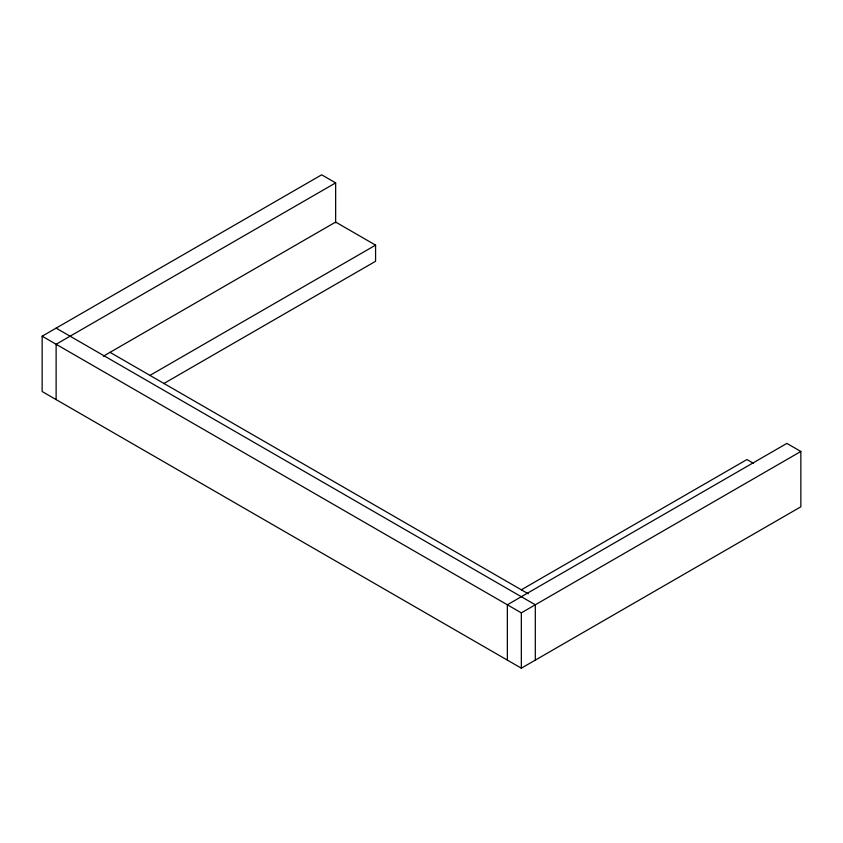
<?xml version="1.0" encoding="UTF-8"?>
<svg xmlns="http://www.w3.org/2000/svg" width="843" height="843" viewBox="0 0 843 843"><rect width="100%" height="100%" fill="white"/><g stroke="black" fill="none" stroke-linecap="round" stroke-linejoin="round"><path stroke-width="1.26" d="M507.349 660.111L507.349 604.779L786.877 443.397L800.85 451.469L800.85 506.801L521.332 668.183L42.15 391.531L42.15 336.199L321.668 174.817L335.651 182.889L335.651 222.773M335.651 182.889L56.123 344.271L56.123 399.603M103.383 356.178L335.651 222.078L375.578 245.134L375.578 261.277L163.637 383.639M149.97 375.388L375.578 245.134M521.332 589.794L746.94 459.54L753.6 463.387M42.15 336.199L521.332 612.85L800.85 451.469M110.033 352.342L528.213 593.778M56.123 328.127L535.305 604.779L535.305 660.111M521.332 612.85L521.332 668.183"/></g></svg>
